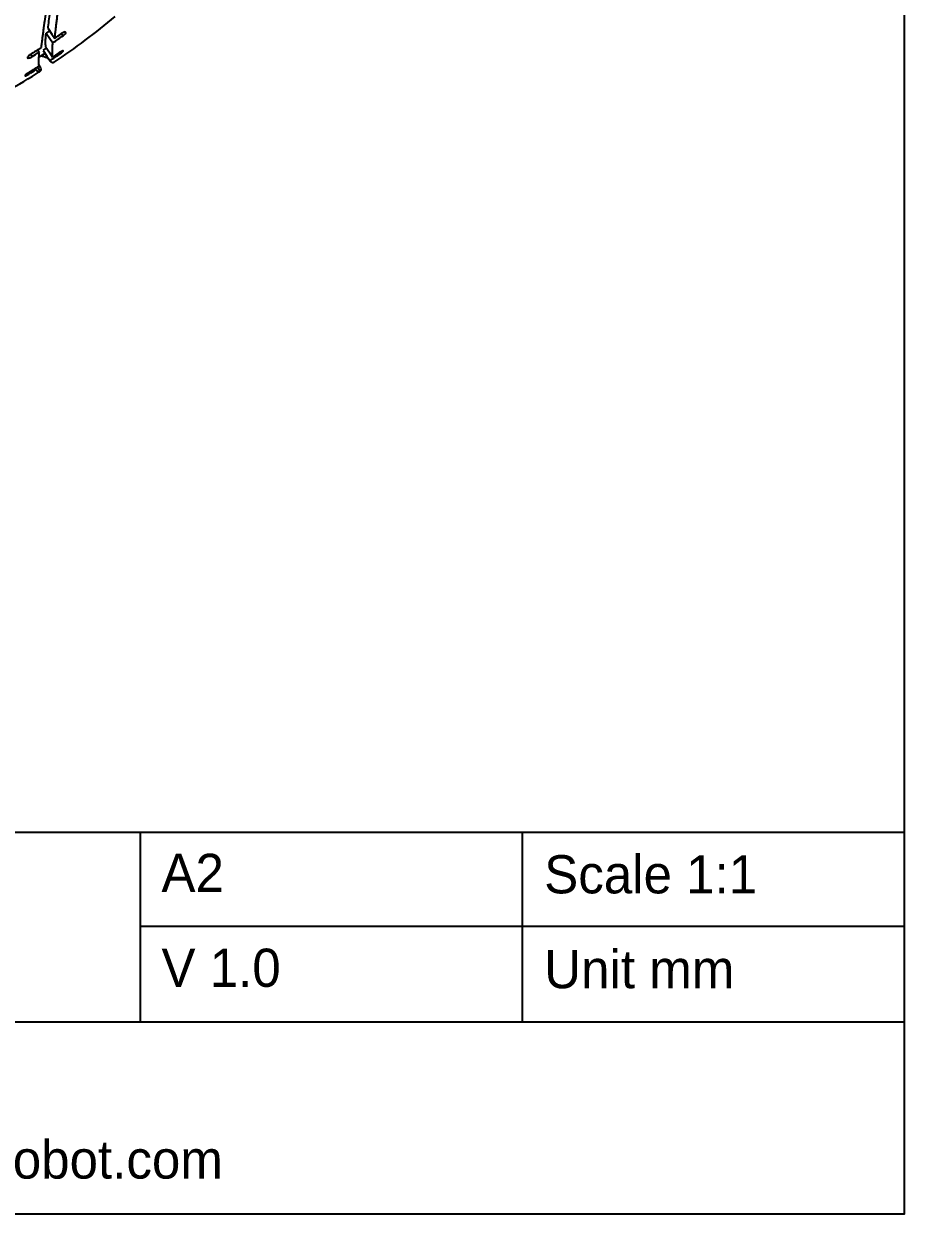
# Model space of a CAD drawing. Header units: millimetres. Extents: x 0 to 594, y 0 to 420.
# Drawn here: x 487.9 to 594, y 0 to 143.4 of the extents above; entities that cross this region are included whole.
import ezdxf

# ---------------------------------------------------------------- set-up
doc = ezdxf.new("R2010")
doc.units = ezdxf.units.MM
doc.styles.add('누리로봇 문자스타일_20230829', font='GOTHIC.TTF')

msp = doc.modelspace()

# ---------------------------------------------------------------- linework, layer by layer
at = {"color": 7, "linetype": 'Continuous', "lineweight": 25}
for p, q in [((491, 142.57), (490.6, 142.29)), ((488.74, 139.72), (488.91, 139.45)), ((489.58, 140.26), (489.75, 140)), ((489.3, 138.02), (489.38, 137.88)), ((489.92, 138.15), (489.71, 138.49))]:
    msp.add_line(p, q, dxfattribs=at)
at = {"color": 8, "linetype": 'Continuous', "lineweight": 25}
for p, q in [((492.46, 142.22), (492.64, 141.97)), ((492.22, 139.94), (492.3, 139.81)), ((489.56, 138.19), (489.89, 137.68)), ((488.45, 137.49), (488.53, 137.35))]:
    msp.add_line(p, q, dxfattribs=at)
at = {"lineweight": -3}
msp.add_line((501.94, 46.03), (501.94, 23.17), dxfattribs=at)
at = {"lineweight": -3, "ltscale": 3}
for p, q in [((547.97, 46.03), (547.97, 23.17)), ((501.94, 34.68), (594, 34.68)), ((501.94, 34.68), (594, 34.68)), ((396, 23.17), (594, 23.17)), ((396, 23.17), (594, 23.17))]:
    msp.add_line(p, q, dxfattribs=at)
msp.add_lwpolyline([(0, 420), (594, 420), (594, 0), (0, 0)], close=True)
at = {"color": 7, "linetype": 'Continuous', "lineweight": 25, "flags": 128}
for points in [[(490.6, 142.29), (491.05, 141.63), (491.41, 141.11)], [(490.83, 142.82), (491.29, 142.16), (491.64, 141.65)], [(490.56, 140.6), (491.03, 139.92), (491.39, 139.37)], [(490.24, 140.2), (490.7, 139.51), (491.06, 138.97)]]:
    msp.add_lwpolyline(points, dxfattribs=at)
at = {"lineweight": -3, "ltscale": 3}
msp.add_lwpolyline([(396, 0), (396, 46.03), (594, 46.03), (594, 0)], close=True, dxfattribs=at)
msp.add_lwpolyline([(396, 0), (396, 46.03), (594, 46.03), (594, 0)], close=True, dxfattribs=at)
at = {"color": 7, "linetype": 'Continuous', "lineweight": 25}
for radius in [69, 68.2]:
    msp.add_circle((444, 210), radius, dxfattribs=at)
for radius, start, end in [(85.65, 303.7318, 309.8941), (83.63, 304.5352, 305.5629), (83.32, 304.8792, 305.5669), (83.63, 302.4798, 303.1649), (84.15, 302.9432, 303.5257), (83.72, 303.5259, 303.8609), (85.21, 303.5259, 304.5345), (85.05, 303.8609, 304.5346), (85.65, 296.2316, 302.3935), (85.05, 301.503, 302.5135), (85.21, 301.5086, 302.181)]:
    msp.add_arc((444, 210), radius, start, end, dxfattribs=at)
for points, knots in [([(490.59, 144.95), (490.57, 144.82), (490.55, 144.7), (490.53, 144.54), (490.52, 144.47), (490.51, 144.39), (490.5, 144.35), (490.5, 144.33), (490.5, 144.32), (490.49, 144.32), (490.48, 144.21), (490.46, 144.06), (490.43, 143.88), (490.42, 143.8), (490.41, 143.75), (490.41, 143.72), (490.38, 143.5), (490.33, 143.2), (490.29, 142.91), (490.27, 142.72), (490.26, 142.63), (490.22, 142.35), (490.19, 142.17), (490.15, 141.82), (490.13, 141.65), (490.1, 141.39), (490.08, 141.27), (490.06, 141.13), (490.05, 141.06), (490.05, 141.02), (490.05, 141.01), (490.05, 141), (490.05, 140.99), (490.03, 140.87), (490.01, 140.71), (489.99, 140.53)], [0, 0, 0, 0, 0.0625, 0.0625, 0.09375, 0.109375, 0.117187, 0.121094, 0.121094, 0.125, 0.125, 0.1875, 0.21875, 0.234375, 0.234375, 0.25, 0.25, 0.375, 0.4375, 0.4375, 0.5, 0.5, 0.625, 0.625, 0.75, 0.75, 0.8125, 0.84375, 0.859375, 0.867188, 0.871094, 0.871094, 0.875, 0.875, 1, 1, 1, 1]), ([(490.83, 142.82), (490.9, 143.43), (490.99, 144.18), (491.12, 145.17), (491.15, 145.36)], [0, 0, 0, 0, 0.810118, 1, 1, 1, 1]), ([(491.64, 141.65), (491.65, 141.75), (491.66, 141.83), (491.68, 141.95), (491.68, 142.01), (491.69, 142.06), (491.69, 142.09), (491.69, 142.11), (491.69, 142.11), (491.69, 142.12), (491.7, 142.12), (491.7, 142.2), (491.72, 142.32), (491.73, 142.44), (491.74, 142.53), (491.75, 142.57), (491.77, 142.79), (491.8, 143.05), (491.83, 143.32), (491.86, 143.5), (491.87, 143.59), (491.9, 143.88), (491.94, 144.17), (491.98, 144.51), (492, 144.66), (492.02, 144.76), (492.02, 144.81), (492.04, 144.97), (492.06, 145.12), (492.09, 145.31), (492.1, 145.4), (492.11, 145.44), (492.11, 145.46), (492.11, 145.47), (492.11, 145.48), (492.13, 145.66), (492.17, 145.87), (492.2, 146.13)], [0, 0, 0, 0, 0.0625, 0.0625, 0.09375, 0.109375, 0.117187, 0.121094, 0.123047, 0.123047, 0.125, 0.125, 0.1875, 0.21875, 0.21875, 0.25, 0.25, 0.375, 0.4375, 0.4375, 0.5, 0.5, 0.625, 0.6875, 0.71875, 0.71875, 0.75, 0.75, 0.8125, 0.84375, 0.859375, 0.867187, 0.871094, 0.871094, 0.875, 0.875, 1, 1, 1, 1]), ([(490.56, 140.6), (490.56, 140.63), (490.56, 140.68), (490.55, 140.78), (490.54, 140.97), (490.54, 141.29), (490.55, 141.68), (490.57, 141.97), (490.59, 142.14), (490.59, 142.24), (490.6, 142.29)], [0, 0, 0, 0, 0.072316, 0.124787, 0.249627, 0.499467, 0.749581, 0.874752, 0.92813, 1, 1, 1, 1]), ([(492.64, 141.97), (492.75, 142.05), (492.84, 142.14), (492.96, 142.29), (492.98, 142.35), (492.93, 142.42), (492.87, 142.43), (492.68, 142.37), (492.57, 142.31), (492.46, 142.23)], [0, 0, 0, 0, 0.25, 0.25, 0.5, 0.5, 0.75, 0.75, 1, 1, 1, 1]), ([(491.39, 139.37), (491.39, 139.41), (491.38, 139.44), (491.38, 139.47), (491.38, 139.49), (491.37, 139.51), (491.37, 139.52), (491.37, 139.52), (491.37, 139.53), (491.37, 139.53), (491.37, 139.55), (491.37, 139.59), (491.37, 139.65), (491.36, 139.67), (491.36, 139.68), (491.36, 139.69), (491.36, 139.82), (491.36, 139.95), (491.36, 140.17), (491.36, 140.28), (491.37, 140.42), (491.37, 140.5), (491.37, 140.53), (491.37, 140.55), (491.37, 140.56), (491.38, 140.61), (491.38, 140.68), (491.38, 140.76), (491.39, 140.79), (491.39, 140.81), (491.39, 140.82), (491.39, 140.83), (491.39, 140.83), (491.39, 140.89), (491.4, 140.99), (491.41, 141.11)], [0, 0, 0, 0, 0.0625, 0.0625, 0.09375, 0.109375, 0.117188, 0.121094, 0.121094, 0.125, 0.125, 0.1875, 0.21875, 0.234375, 0.234375, 0.25, 0.25, 0.5, 0.5, 0.625, 0.6875, 0.71875, 0.734375, 0.734375, 0.75, 0.75, 0.8125, 0.84375, 0.859375, 0.867187, 0.871094, 0.871094, 0.875, 0.875, 1, 1, 1, 1]), ([(488.73, 139.71), (488.61, 139.64), (488.5, 139.55), (488.37, 139.39), (488.34, 139.33), (488.39, 139.26), (488.46, 139.25), (488.67, 139.32), (488.79, 139.38), (488.91, 139.45)], [0, 0, 0, 0, 0.25, 0.25, 0.5, 0.5, 0.75, 0.75, 1, 1, 1, 1]), ([(489.75, 140), (489.74, 139.93), (489.74, 139.88), (489.73, 139.81), (489.73, 139.78), (489.73, 139.75), (489.73, 139.73), (489.73, 139.73), (489.73, 139.72), (489.73, 139.72), (489.72, 139.68), (489.72, 139.61), (489.71, 139.54), (489.71, 139.51), (489.71, 139.48), (489.71, 139.47), (489.7, 139.3), (489.69, 139.14), (489.69, 138.93), (489.69, 138.82), (489.69, 138.71), (489.69, 138.66), (489.69, 138.63), (489.69, 138.62), (489.69, 138.61), (489.69, 138.57), (489.69, 138.53), (489.7, 138.48), (489.7, 138.45), (489.7, 138.44), (489.7, 138.44), (489.7, 138.43), (489.7, 138.43), (489.7, 138.4), (489.71, 138.34), (489.71, 138.28)], [0, 0, 0, 0, 0.0625, 0.0625, 0.09375, 0.109375, 0.117187, 0.121094, 0.121094, 0.125, 0.125, 0.1875, 0.21875, 0.234375, 0.234375, 0.25, 0.25, 0.5, 0.5, 0.625, 0.6875, 0.71875, 0.734375, 0.734375, 0.75, 0.75, 0.8125, 0.84375, 0.859375, 0.867188, 0.871094, 0.871094, 0.875, 0.875, 1, 1, 1, 1]), ([(489.94, 139.6), (490.1, 139.55), (490.51, 139.41), (490.75, 139.3), (490.89, 139.23)], [0, 0, 0, 0, 0.376067, 1, 1, 1, 1]), ([(492.3, 139.81), (492.41, 139.88), (492.51, 139.96), (492.65, 140.09), (492.68, 140.14), (492.66, 140.17), (492.61, 140.16), (492.43, 140.08), (492.32, 140.01), (492.22, 139.94)], [0, 0, 0, 0, 0.25, 0.25, 0.5, 0.5, 0.75, 0.75, 1, 1, 1, 1]), ([(489.38, 137.88), (489.4, 137.86), (489.41, 137.85), (489.42, 137.83), (489.43, 137.82), (489.44, 137.81), (489.44, 137.8), (489.44, 137.8), (489.44, 137.8), (489.44, 137.8), (489.45, 137.79), (489.47, 137.77), (489.49, 137.75), (489.49, 137.74), (489.5, 137.74), (489.5, 137.73), (489.55, 137.69), (489.59, 137.67), (489.65, 137.64), (489.68, 137.63), (489.72, 137.63), (489.74, 137.63), (489.75, 137.63), (489.75, 137.63), (489.75, 137.63), (489.77, 137.63), (489.79, 137.63), (489.8, 137.64), (489.81, 137.64), (489.82, 137.64), (489.82, 137.64), (489.82, 137.65), (489.82, 137.65), (489.84, 137.65), (489.86, 137.66), (489.89, 137.68)], [0, 0, 0, 0, 0.0625, 0.0625, 0.09375, 0.109375, 0.117188, 0.121094, 0.121094, 0.125, 0.125, 0.1875, 0.21875, 0.234375, 0.234375, 0.25, 0.25, 0.5, 0.5, 0.625, 0.6875, 0.71875, 0.734375, 0.734375, 0.75, 0.75, 0.8125, 0.84375, 0.859375, 0.867187, 0.871094, 0.871094, 0.875, 0.875, 1, 1, 1, 1]), ([(489.89, 137.68), (489.95, 137.74), (490.07, 137.86), (489.96, 138.06), (489.91, 138.16)], [0, 0, 0, 0, 0.538811, 1, 1, 1, 1]), ([(491.56, 138.77), (491.55, 138.76), (491.54, 138.75), (491.52, 138.75), (491.51, 138.74), (491.51, 138.74), (491.5, 138.74), (491.5, 138.74), (491.5, 138.74), (491.5, 138.74), (491.49, 138.73), (491.47, 138.73), (491.45, 138.72), (491.45, 138.72), (491.44, 138.72), (491.44, 138.72), (491.39, 138.71), (491.35, 138.72), (491.29, 138.74), (491.26, 138.76), (491.22, 138.79), (491.2, 138.8), (491.2, 138.81), (491.19, 138.81), (491.19, 138.82), (491.17, 138.83), (491.16, 138.84), (491.14, 138.86), (491.13, 138.87), (491.13, 138.88), (491.13, 138.88), (491.12, 138.88), (491.12, 138.88), (491.11, 138.9), (491.09, 138.93), (491.06, 138.97)], [0, 0, 0, 0, 0.0625, 0.0625, 0.09375, 0.109375, 0.117187, 0.121094, 0.121094, 0.125, 0.125, 0.1875, 0.21875, 0.234375, 0.234375, 0.25, 0.25, 0.5, 0.5, 0.625, 0.6875, 0.71875, 0.734375, 0.734375, 0.75, 0.75, 0.8125, 0.84375, 0.859375, 0.867188, 0.871094, 0.871094, 0.875, 0.875, 1, 1, 1, 1]), ([(488.44, 137.49), (488.33, 137.42), (488.23, 137.34), (488.08, 137.22), (488.05, 137.17), (488.07, 137.14), (488.13, 137.15), (488.31, 137.23), (488.42, 137.29), (488.53, 137.35)], [0, 0, 0, 0, 0.25, 0.25, 0.5, 0.5, 0.75, 0.75, 1, 1, 1, 1])]:
    msp.add_open_spline(points, degree=3, knots=knots, dxfattribs=at)
msp.add_open_spline([(489.99, 140.53), (489.57, 140.25), (489.15, 139.98), (488.73, 139.71)], degree=3, dxfattribs=at)

# ---------------------------------------------------------------- texts
at = {"lineweight": -3, "attachment_point": 1, "style": '누리로봇 문자스타일_20230829'}
for s, insert, char_height, width in [('A2', (504.5, 43.42), 4.603, 36.7069), ('{\\fCentury Gothic|b0|i0|c0|p34;Scale 1:1}', (550.62, 43.25), 4.6032, 75.5303), ('V 1.0', (504.5, 31.99), 4.603, 36.7069), ('Unit mm', (550.62, 31.82), 4.603, 75.5303), ('T: 070-4789-1955  E: rnd@nurirobot.com', (399.24, 8.89), 4.6032, 180.3472)]:
    msp.add_mtext(s, dxfattribs=dict(at, insert=insert, char_height=char_height, width=width))

doc.saveas('drawing.dxf')
